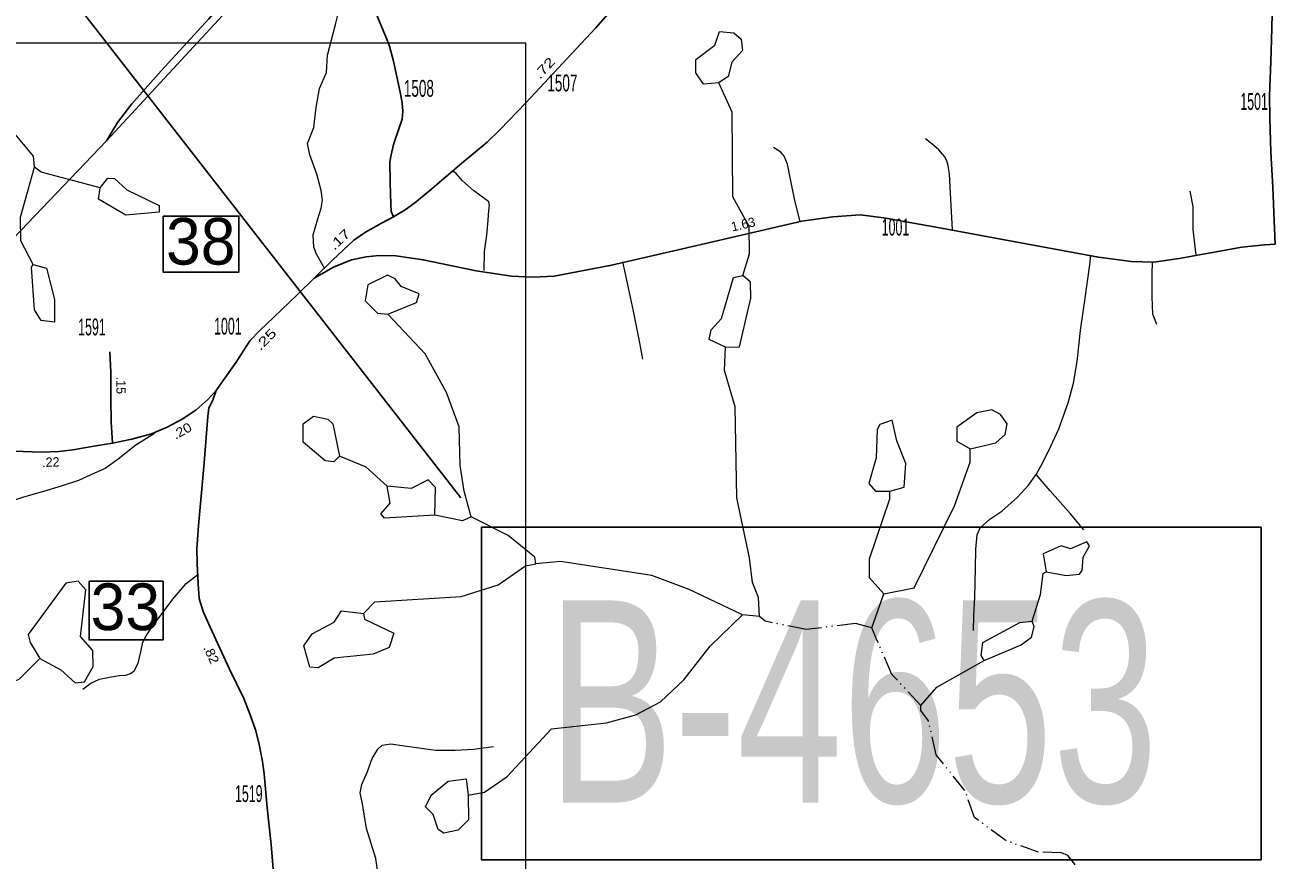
# Model space of a CAD drawing. Extents: x 653420 to 675848, y 267456 to 310154.
# Drawn here: x 667110 to 670441, y 287404 to 289637 of the extents above; entities that cross this region are included whole.
import ezdxf
from ezdxf.enums import TextEntityAlignment as Align

# ---------------------------------------------------------------- set-up
doc = ezdxf.new("R2010")
doc.units = 0
doc.header["$LTSCALE"] = 10
doc.linetypes.add('DASH_DOUBLE_DOT', pattern=[9.2, 5, -1.2, 0.3, -1.2, 0.3, -1.2])
for name, color, linetype, lineweight in [('17', 7, 'Continuous', 40), ('3', 7, 'Continuous', 25), ('31', 7, 'Continuous', 25), ('32', 7, 'Continuous', 25), ('35', 7, 'Continuous', 13), ('44', 7, 'Continuous', 13), ('59', 7, 'Continuous', 13), ('60', 7, 'Continuous', 13), ('63', 7, 'Continuous', 13), ('8', 7, 'Continuous', 25)]:
    doc.layers.add(name, color=color, linetype=linetype, lineweight=lineweight)

msp = doc.modelspace()

# ---------------------------------------------------------------- linework, layer by layer
at = {"layer": '3'}
msp.add_line((666999.52, 290012.03), (668275.41, 288372.64), dxfattribs=at)
msp.add_lwpolyline([(670414.4, 287404.39), (668330.63, 287404.39), (668330.63, 288293.99), (670414.4, 288293.99)], close=True, dxfattribs=at)
at = {"layer": '31'}
for points in [[(667479.18, 289125.91), (667681.75, 289125.91), (667681.75, 288976.19), (667479.18, 288976.19)], [(667281.22, 288149.31), (667479.18, 288149.31), (667479.18, 287992.68), (667281.22, 287992.68)]]:
    msp.add_lwpolyline(points, close=True, dxfattribs=at)
at = {"layer": '32'}
for points in [[(670492.13, 290688.34), (670490.79, 290666.95), (670487.05, 290616.48), (670481.25, 290548.97), (670477.85, 290494.07), (670469.67, 290390.75), (670465.58, 290303.45), (670460.47, 290207.29), (670458.76, 290111.47), (670458.42, 290023.84), (670455.01, 289948.48), (670452.97, 289870.05), (670449.22, 289790.6), (670445.13, 289709.44), (670443.09, 289627.94), (670440.7, 289538.26), (670436.61, 289447.9), (670437.63, 289388.57), (670440.7, 289296.84), (670445.81, 289203.41), (670449.56, 289113.38), (670451.95, 289050.98)], [(668789.87, 290009.35), (668782.3, 289949.46), (668773.09, 289875.8), (668762.53, 289822.61), (668755.37, 289796.35), (668745.83, 289772.82), (668728.79, 289743.15), (668700.51, 289703.6), (668634.74, 289628.24), (668572.03, 289560.72), (668449.01, 289428.76), (668380.51, 289357.49), (668345.07, 289323.73), (668277.26, 289267.12), (668192.06, 289194.15), (668152.19, 289161.42), (668125.95, 289142.66), (668094.94, 289124.25)], [(667883.33, 289882.17), (667920.12, 289876.48), (667938.52, 289866.25), (667954.88, 289850.91), (667980.44, 289819.88), (667999.18, 289794.65), (668008.38, 289779.98), (668024.06, 289734.29), (668049.28, 289664.73), (668074.84, 289605.73), (668084.38, 289580.16), (668094.94, 289540.6), (668113, 289457.06), (668118.11, 289428.76), (668119.82, 289406.25), (668117.77, 289385.11), (668107.55, 289353.74), (668095.28, 289317.59), (668088.81, 289289.97), (668085.4, 289270.88), (668086.08, 289215.29), (668087.78, 289158.01), (668088.81, 289137.89), (668094.94, 289124.25)], [(670451.95, 289050.98), (670423.71, 289048.68), (670363.05, 289042.54), (670195.39, 289012.53), (670127.91, 289002.98), (670067.25, 289004.35), (669979.33, 289015.94), (669718.97, 289064.36), (669560.17, 289093.69), (669405.45, 289121.65), (669342.07, 289129.15), (669269.82, 289124.38), (669186.67, 289112.1), (668879.28, 289041.17), (668677.54, 288994.8), (668524.87, 288965.47), (668468.3, 288962.74), (668410.37, 288965.47), (668315.63, 288979.79), (668174.55, 289009.12), (668100.94, 289019.35), (668055.95, 289020.71), (668021.87, 289017.3), (667983.03, 289009.12), (667934.63, 288989.34), (667882.63, 288960.23)], [(668094.94, 289124.25), (668062.91, 289107.2), (668019.97, 289082.99), (667988.96, 289061.16), (667933.07, 289009.33), (667882.63, 288960.23)], [(667882.63, 288960.23), (667836.75, 288914.72), (667774.73, 288855.39), (667738.6, 288820.95), (667710.66, 288792.64), (667674.54, 288735.7), (667632.96, 288677.39), (667620.69, 288659.65)], [(667343.64, 288518.82), (667340.4, 288575.43), (667339.38, 288637.83), (667339.04, 288708.42), (667336.99, 288763.32)], [(667620.69, 288659.65), (667598.54, 288635.78), (667566.51, 288606.8), (667530.05, 288583.27), (667490.17, 288561.11), (667448.26, 288544.06), (667395.44, 288529.05), (667343.64, 288518.82)], [(667620.69, 288659.65), (667613.34, 288636.37), (667601.08, 288612.16), (667598.35, 288590), (667593.92, 288533.73), (667588.47, 288466.21), (667582.33, 288396.31), (667573.81, 288298.44), (667569.04, 288236.38), (667570.07, 288197.17), (667572.45, 288142.26), (667575.86, 288103.73), (667586.42, 288068.27), (667604.48, 288027.01), (667656.62, 287914.14), (667694.45, 287836.05), (667712.17, 287792.4), (667726.49, 287752.16), (667735.01, 287717.04), (667744.89, 287667.59), (667749.66, 287634.86), (667757.5, 287543.13), (667767.72, 287445.94), (667773.34, 287379.79)], [(667343.64, 288518.82), (667299.34, 288511.15), (667237.83, 288501.26), (667200.68, 288496.49), (667154.33, 288494.78), (667080.38, 288497.17), (666996.04, 288500.41)]]:
    msp.add_lwpolyline(points, dxfattribs=at)
at = {"layer": '35'}
for points in [[(667910.8, 288986.7), (667889.38, 289023.72), (667881.97, 289042.59), (667880.59, 289075.53), (667892.64, 289118.26), (667901.6, 289147.57), (667905.15, 289168.9), (667902.03, 289194.5), (667889.64, 289237.73), (667871.71, 289290.05), (667864.99, 289320.42), (667882.04, 289363.07), (667888.43, 289416.38), (667896.95, 289467.55), (667915.59, 289509.67), (667918.79, 289556.58), (667940.1, 289638.68), (667948.09, 289670.66), (667953.95, 289687.72), (667966.73, 289699.98), (667990.17, 289717.58), (668021.86, 289737.57)], [(669589.44, 289089.05), (669585.54, 289154.7), (669582.91, 289204.07), (669580.89, 289238.79), (669577.74, 289260.13), (669574.49, 289273.86), (669567.85, 289285.7), (669552.55, 289303.27), (669539.08, 289314.83), (669517.07, 289332.41)], [(669181.96, 289110.38), (669167.2, 289172.26), (669156.04, 289224.67), (669147.92, 289264.83), (669139.28, 289286.16), (669130.67, 289297.07), (669111.11, 289309.18)], [(668336.92, 288980.3), (668338.67, 289031.3), (668344.58, 289075.18), (668348.09, 289114.85), (668349.8, 289141.09), (668351.54, 289154.47), (668350.27, 289163.64), (668335.57, 289175.16), (668309.87, 289193.92), (668279.27, 289219.98), (668262.12, 289239.42), (668252.76, 289246.85)], [(670240.86, 289021.88), (670232.76, 289089.99), (670232.46, 289151.57), (670224.35, 289192.4)], [(668761.92, 288743.65), (668753.8, 288786.92), (668736.97, 288871.57), (668720.13, 288946.47), (668708.44, 289003.22)], [(669813.26, 288435.1), (669825.36, 288457.1), (669847.08, 288499.26), (669873.65, 288557.34), (669898.94, 288626.92), (669912.71, 288679.42), (669922.2, 288736.76), (669931.56, 288820.39), (669943.11, 288900.07), (669956.16, 288995.76), (669958.83, 289021.08)], [(670135.18, 288835.95), (670125.27, 288863.89), (670123.24, 288909.65), (670122.94, 288968.18), (670123.68, 289004.82)], [(667455.93, 288544.42), (667406.44, 288513.03), (667359.04, 288476.23), (667323.77, 288451.12), (667295.83, 288438.17), (667253.25, 288419.06), (667206.96, 288403.63), (667159.49, 288389.38), (667105.9, 288374.47), (667054.1, 288357.81), (667030.4, 288349.16), (666981, 288324.77), (666977.49, 288323.32), (666947.04, 288309.75), (666925.76, 288303.55), (666888.58, 288300.91), (666844.7, 288295.25)], [(669645.09, 288017.94), (669646.7, 288056.98), (669648.96, 288106.98), (669650.39, 288184.37), (669652.01, 288235.6), (669655.48, 288273.44), (669663.31, 288292.36), (669689.45, 288315.04), (669721.06, 288337.12), (669763.53, 288374.51), (669792.66, 288406.33), (669813.26, 288435.1)], [(669940.73, 288286.94), (669904.56, 288329.45), (669850.62, 288391.41), (669813.26, 288435.1)], [(667264.35, 287861.26), (667285.57, 287876.6), (667309.33, 287887.69), (667335.54, 287893.3), (667361.71, 287897.08), (667379.41, 287898.36), (667392.18, 287902.72), (667401.3, 287910.09), (667412.76, 287930.82), (667419.36, 287960.74), (667425.32, 287986.4), (667433.79, 288003.47), (667448.9, 288026.75), (667479.24, 288067.08), (667505.27, 288101.95), (667541.07, 288143.57), (667572.04, 288167.33)], [(668060.21, 287296.51), (668054.88, 287359.41), (668047.43, 287408.46), (668022.72, 287487.99), (668012.03, 287554.41), (668005.82, 287583.61), (668009.93, 287605.6), (668025.65, 287640.44), (668038.28, 287675.84), (668052.82, 287700.89), (668064.97, 287710.7), (668088.09, 287714.48), (668124.69, 287709.76), (668162.54, 287703.85), (668207.04, 287697.98), (668259.53, 287698.17), (668308.9, 287700.85), (668361.88, 287707.19)]]:
    msp.add_lwpolyline(points, dxfattribs=at)
at = {"layer": '44'}
msp.add_line((667907.71, 289954.64), (667327.67, 289327.42), dxfattribs=at)
at = {"layer": '44', "lineweight": 25}
msp.add_lwpolyline([(667327.67, 289327.42), (667357.15, 289375.88), (667395.14, 289426.23), (667473.67, 289514.74), (667601.76, 289653.07), (667638.52, 289697.35), (667659, 289729.23), (667669.75, 289753.69), (667676.24, 289778.79), (667680.31, 289806.87), (667684.87, 289844.69), (667684.44, 289891.03), (667682.93, 289927.02), (667674.84, 290003.58)], dxfattribs=at)
at = {"layer": '44'}
msp.add_lwpolyline([(667327.67, 289327.42), (666982.21, 288965.96), (666857.38, 288837.64), (666800.04, 288776.06)], dxfattribs=at)
at = {"layer": '59'}
for p, q in [((669373.5, 288024.66), (669405.81, 288115.97)), ((669073.62, 288054.91), (669027.88, 288059.88))]:
    msp.add_line(p, q, dxfattribs=at)
for points in [[(669029.12, 288966.81), (669046.5, 289025.44), (669045.88, 289098.47), (669002.25, 289177.38), (669000.75, 289403.41), (668964.81, 289482.16)], [(667135.38, 289256.34), (667132.62, 289286.41), (667065.88, 289366.78)], [(667132.06, 288996.41), (667098.5, 289060.12), (667098.19, 289123.12), (667135.38, 289256.34)], [(667310.94, 289201.69), (667153.06, 289242.97), (667135.38, 289256.34)], [(668302.19, 288322), (668283.88, 288390.38), (668273.5, 288458.59), (668270.12, 288562.66), (668236.31, 288654.38), (668179.94, 288757.56), (668080.25, 288863.62)], [(669073.62, 288054.91), (669070.56, 288105.97), (669055, 288146.31), (669047.06, 288212.47), (669012.94, 288372.19), (669008.69, 288616.25), (668980, 288712.84), (668982.19, 288775.78)], [(669405.81, 288115.97), (669486.94, 288132.28), (669594.5, 288351.03), (669636.88, 288468.12), (669636.88, 288503.12)], [(668078.12, 288403.69), (668022.06, 288454.84), (667950.75, 288484.34)], [(669405.81, 288115.97), (669367.44, 288158.78), (669367.12, 288209.78), (669421.69, 288369.62), (669421.69, 288390.62)], [(668302.19, 288322), (668279.62, 288311.47), (668205.81, 288326)], [(668475.88, 288196.38), (668473.12, 288213.44), (668401.5, 288271.94), (668302.19, 288322)], [(668014.44, 288063.03), (668044.94, 288094.38), (668275.94, 288108.56), (668374.69, 288139.5), (668447.88, 288190.97), (668475.88, 288196.38)], [(669027.88, 288059.88), (668885.25, 288127.84), (668785.88, 288164.91), (668541.75, 288202), (668475.88, 288196.38)], [(669802.38, 288042.69), (669824.94, 288114.22), (669831.94, 288170.09), (669839.56, 288174.91)], [(668294.56, 287577.19), (668337.81, 287585.28), (668398.5, 287627), (668517.06, 287754.53), (668664.25, 287770.44), (668742.62, 287791.81), (668808.44, 287827.44), (668871.5, 287886.12), (668941.94, 287975.66), (669027.88, 288059.88)], [(666851.94, 287611.28), (666889.44, 287725.5), (666972.31, 287832.75), (667012.88, 287855.91), (667093.94, 287887.22), (667149.44, 287943.06)], [(669504.31, 287816.94), (669547.25, 287866.03), (669673.75, 287937.38)]]:
    msp.add_lwpolyline(points, dxfattribs=at)
at = {"layer": '59', "linetype": 'DASH_DOUBLE_DOT'}
for points in [[(669373.5, 288024.66), (669330.25, 288036.56), (669198.25, 288020.31), (669088.88, 288042.59), (669073.62, 288054.91)], [(669504.31, 287816.94), (669427.5, 287900.53), (669386.31, 287994.38), (669373.5, 288024.66)], [(670009.06, 287152.41), (669993.81, 287187.72), (669929.19, 287315.06), (669916.06, 287393.34), (669898.06, 287415.72), (669880.44, 287423.09), (669819.44, 287425.34), (669732.88, 287455.16), (669648.44, 287517.91), (669622.56, 287589.47), (669545.75, 287685.06), (669525, 287776.5), (669504.31, 287803.94), (669504.31, 287816.94)]]:
    msp.add_lwpolyline(points, dxfattribs=at)
at = {"layer": '60'}
for points in [[(668964.81, 289482.16), (668923.94, 289479), (668903.5, 289509.44), (668903.19, 289544.44), (668953.81, 289583.38), (668966.31, 289619.12), (669004.44, 289616.31), (669024.81, 289598.91), (669027.56, 289568.84), (668999.81, 289537.41), (668990.06, 289499.62)], [(667310.94, 289201.69), (667331.06, 289227.25), (667348.75, 289226.88), (667381.94, 289196.19), (667468.5, 289154.41), (667468.81, 289136.41), (667379.81, 289128.25), (667306.06, 289170.78)], [(667132.06, 288996.41), (667167.69, 288986.69), (667188.44, 288903.25), (667189, 288842.25), (667153.38, 288846.97), (667135.38, 288875.34), (667126.88, 288989.5)], [(668080.25, 288863.62), (668156.12, 288895.03), (668163.5, 288917.88), (668115.31, 288937.91), (668099.75, 288958.22), (668079.38, 288967.62), (668026.31, 288941.75), (668019, 288898.91), (668052.25, 288866.22)], [(667950.75, 288484.34), (667935.5, 288468.66), (667912.62, 288471.12), (667853.81, 288521.38), (667853.5, 288570.38), (667881.56, 288590.78), (667919.62, 288583), (667932.44, 288570.72)], [(669636.88, 288503.12), (669705.12, 288519.72), (669730.44, 288542.19), (669735.31, 288570.06), (669717.31, 288595.44), (669694.5, 288607.94), (669653.94, 288599.78), (669600.88, 288561.88), (669601.19, 288523.88)], [(669421.69, 288390.62), (669459.81, 288400.84), (669464.38, 288464.75), (669440.88, 288525.22), (669428.06, 288580.5), (669395.19, 288568.19), (669387.56, 288555.34), (669385.44, 288479.41), (669365.62, 288410.81), (669383.56, 288390.44)], [(669839.56, 288174.91), (669892.88, 288164.81), (669928.56, 288168.06), (669936.19, 288177.91), (669938.31, 288213.88), (669956, 288244.5), (669948.38, 288254.66), (669905.12, 288236.56), (669879.81, 288244.06), (669831.62, 288223.09)], [(667149.44, 287943.06), (667205.5, 287912.91), (667243.88, 287878.09), (667269.19, 287880.56), (667291.75, 287921.09), (667291.44, 287964.09), (667258.25, 288001.81), (667272.56, 288126.47), (667252.12, 288149.91), (667219.19, 288144.59), (667118.62, 288006.72), (667123.81, 287985.59)], [(668014.44, 288063.03), (668017.19, 288047.94), (668096.12, 288010.31), (668083.62, 287972.56), (668040.62, 287954.47), (667936.69, 287943.62), (667893.75, 287917.53), (667870.88, 287920), (667855, 287976.34), (667877.88, 288008.88), (667936.12, 288039.66), (667956.19, 288070.25)], [(668294.56, 287577.19), (668295.12, 287511.19), (668267.44, 287483.75), (668229.31, 287475.53), (668214.06, 287485.84), (668201, 287526.12), (668180.56, 287546.56), (668195.81, 287577.25), (668241.19, 287615.28), (668289.38, 287621.28)]]:
    msp.add_lwpolyline(points, close=True, dxfattribs=at)
for points in [[(668982.19, 288775.78), (668938.88, 288795.69), (668943.75, 288821.59), (668971.5, 288852.03), (669003.81, 288961.34), (669029.12, 288966.81)], [(668982.19, 288775.78), (669020.25, 288776), (669049.81, 288906.38), (669049.5, 288949.41), (669029.12, 288966.81)], [(668205.81, 288326), (668071.12, 288317.84), (668061.06, 288330.03), (668086.06, 288358.5), (668078.12, 288403.69)], [(668205.81, 288326), (668207.69, 288399.97), (668187.25, 288420.41), (668141.81, 288397.34), (668078.12, 288403.69)], [(669673.75, 287937.38), (669665.81, 287950.53), (669670.69, 287985.44), (669769.44, 288039.38), (669802.38, 288042.69)], [(669673.75, 287937.38), (669772.5, 287979.34), (669800.25, 287999.75), (669807.56, 288027.59), (669802.38, 288042.69)]]:
    msp.add_lwpolyline(points, dxfattribs=at)
at = {"layer": '63'}
msp.add_lwpolyline([(657626.88, 289589.55), (668447.57, 289589.55), (668447.57, 281641.79), (657626.88, 281641.79)], close=True, dxfattribs=at)

# ---------------------------------------------------------------- texts
at = {"layer": '17'}
for s, rotation, width, p in [('.72', 47.009, 1.35, (668507.5, 289513.49)), ('.17', 42.843, 1.35, (667959.31, 289054.13)), ('.25', 45.365, 1.4, (667761.77, 288787.47)), ('.20', 29.07, 1.15, (667535.62, 288540.6)), ('.82', 294.794, 1.1, (667596.66, 287948.55))]:
    msp.add_text(s, height=25, rotation=rotation, dxfattribs=dict(at, width=width)).set_placement(p, align=Align.CENTER)
for s, rotation, p in [('1.63', 12.993, (669032.42, 289091.9)), ('.15', 270.276, (667354.21, 288673.14)), ('.22', 2.107, (667179.44, 288455.68))]:
    msp.add_text(s, height=25, rotation=rotation, dxfattribs=at).set_placement(p, align=Align.CENTER)
at = {"layer": '3', "width": 0.7}
msp.add_text('B-4653', height=540.6, dxfattribs=at).set_placement((668506.87, 287557.62))
at = {"layer": '31'}
for s, p in [('38', (667486.75, 288996.14)), ('33', (667285.29, 288018.74))]:
    msp.add_text(s, height=125, dxfattribs=at).set_placement(p)
at = {"layer": '8'}
for s, width, p in [('1508', 0.6, (668162.84, 289445.02)), ('1507', 0.6, (668546.39, 289459.4)), ('1501', 0.55, (670395.55, 289410.06)), ('1001', 0.55, (669436.88, 289073.91)), ('1001', 0.55, (667652.2, 288809.03)), ('1591', 0.55, (667288.81, 288807.06)), ('1519', 0.55, (667708.11, 287559.16))]:
    msp.add_text(s, height=45, dxfattribs=dict(at, width=width)).set_placement(p, align=Align.CENTER)

doc.saveas('drawing.dxf')
